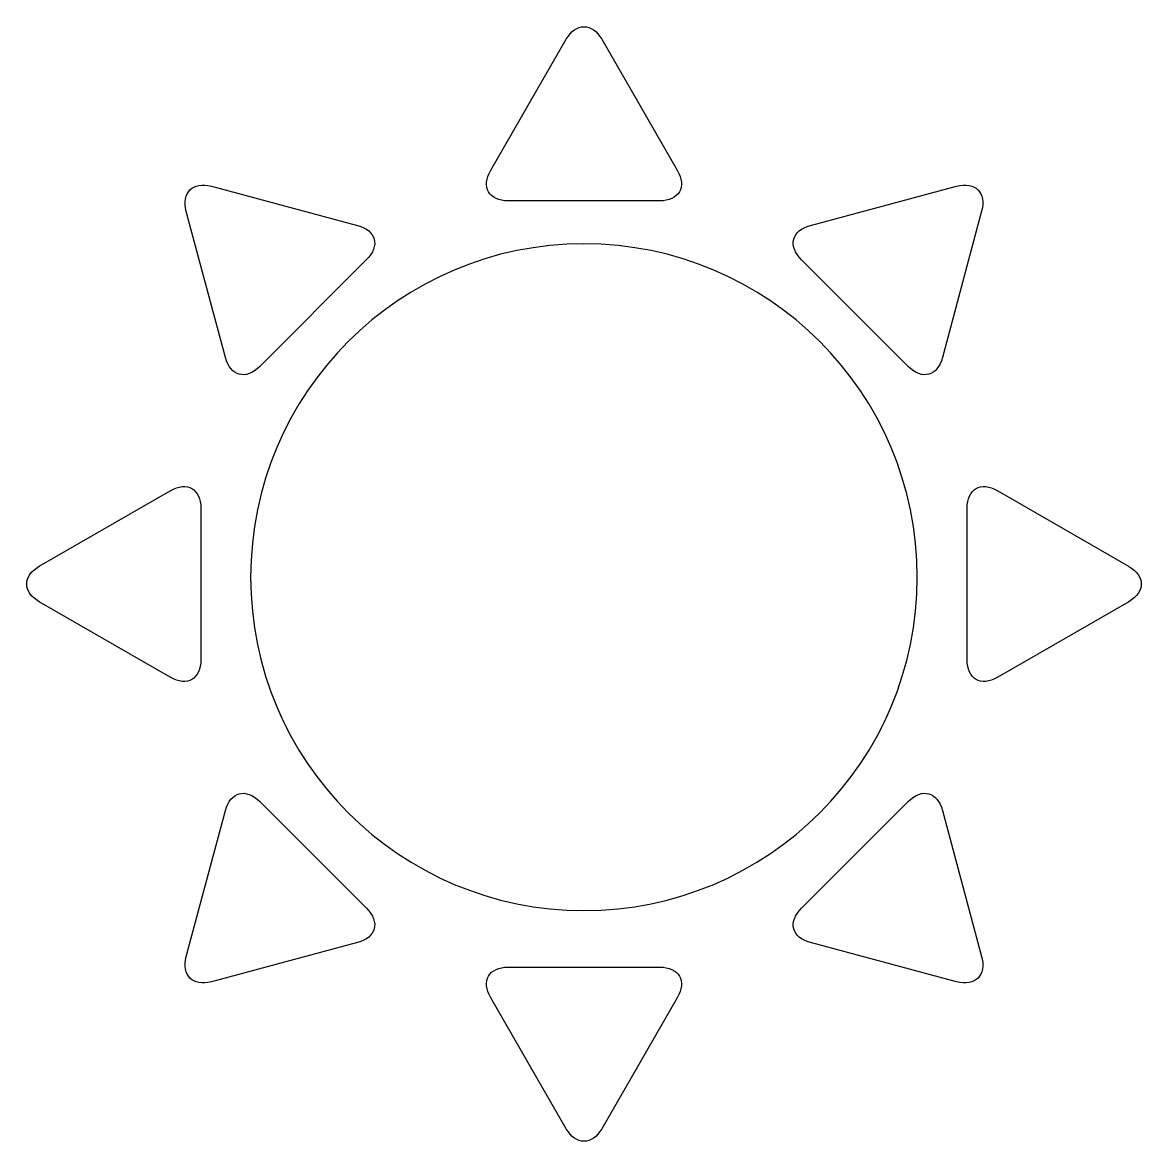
# Model space of a CAD drawing. Header units: centimetres. Extents: x -10.5 to 10.5, y -10.5 to 10.5.
import ezdxf

# ---------------------------------------------------------------- set-up
doc = ezdxf.new("R2010")
doc.units = ezdxf.units.CM
doc.header["$MEASUREMENT"] = 0
doc.layers.add('Layer 1', color=7, linetype='Continuous')

msp = doc.modelspace()

# ---------------------------------------------------------------- linework, layer by layer
at = {"layer": 'Layer 1'}
for points, knots in [([(-1.41945, 7.19495), (-1.41945, 7.19495), (1.41974, 7.19495), (1.41974, 7.19495), (1.41974, 7.19495), (1.78606, 7.19495), (1.93605, 7.45422), (1.75272, 7.77084), (1.75272, 7.77084), (1.75272, 7.77084), (0.33394, 10.23064), (0.33394, 10.23064), (0.33394, 10.23064), (0.1495, 10.54674), (-0.14937, 10.54655), (-0.33405, 10.23048), (-0.33405, 10.23048), (-0.33405, 10.23048), (-1.75269, 7.77083), (-1.75269, 7.77083), (-1.75269, 7.77083), (-1.9361, 7.4544), (-1.78632, 7.19476), (-1.41945, 7.19495), (-1.41945, 7.19495), (-1.41945, 7.19495), (-1.41945, 7.19495), (-1.41945, 7.19495)], [0, 0, 0, 0, 0.125, 0.125, 0.125, 0.125, 0.25, 0.25, 0.25, 0.25, 0.375, 0.375, 0.375, 0.375, 0.5, 0.5, 0.5, 0.5, 0.625, 0.625, 0.625, 0.625, 0.75, 0.75, 0.75, 0.75, 1, 1, 1, 1]), ([(-6.73514, 4.25458), (-6.63963, 3.90096), (-6.35173, 3.82394), (-6.0921, 4.08339), (-6.0921, 4.08339), (-6.0921, 4.08339), (-4.08518, 6.09121), (-4.08518, 6.09121), (-4.08518, 6.09121), (-3.8252, 6.35029), (-3.90381, 6.63937), (-4.25637, 6.73372), (-4.25637, 6.73372), (-4.25637, 6.73372), (-6.99862, 7.46897), (-6.99862, 7.46897), (-6.99862, 7.46897), (-7.35324, 7.56385), (-7.5653, 7.35216), (-7.4708, 6.99806), (-7.4708, 6.99806), (-7.4708, 6.99806), (-6.73514, 4.25458), (-6.73514, 4.25458), (-6.73514, 4.25458), (-6.73514, 4.25458), (-6.73514, 4.25458), (-6.73514, 4.25458)], [0, 0, 0, 0, 0.125, 0.125, 0.125, 0.125, 0.25, 0.25, 0.25, 0.25, 0.375, 0.375, 0.375, 0.375, 0.5, 0.5, 0.5, 0.5, 0.625, 0.625, 0.625, 0.625, 0.75, 0.75, 0.75, 0.75, 1, 1, 1, 1]), ([(6.09239, 4.08339), (6.352, 3.82394), (6.63984, 3.90096), (6.734, 4.25458), (6.734, 4.25458), (6.734, 4.25458), (7.46896, 6.99908), (7.46896, 6.99908), (7.46896, 6.99908), (7.56315, 7.35219), (7.35162, 7.56389), (6.99835, 7.46898), (6.99835, 7.46898), (6.99835, 7.46898), (4.25626, 6.73317), (4.25626, 6.73317), (4.25626, 6.73317), (3.90127, 6.63953), (3.82509, 6.35011), (4.08402, 6.091), (4.08402, 6.091), (4.08402, 6.091), (6.09239, 4.08339), (6.09239, 4.08339), (6.09239, 4.08339), (6.09239, 4.08339), (6.09239, 4.08339), (6.09239, 4.08339)], [0, 0, 0, 0, 0.125, 0.125, 0.125, 0.125, 0.25, 0.25, 0.25, 0.25, 0.375, 0.375, 0.375, 0.375, 0.5, 0.5, 0.5, 0.5, 0.625, 0.625, 0.625, 0.625, 0.75, 0.75, 0.75, 0.75, 1, 1, 1, 1]), ([(-0.00065, 6.38868), (3.45843, 6.38849), (6.26151, 3.58523), (6.26151, 0.12705), (6.26151, 0.12705), (6.26151, -3.33113), (3.45843, -6.13476), (-0.00065, -6.13495), (-0.00065, -6.13495), (-3.45865, -6.13495), (-6.26178, -3.33116), (-6.26178, 0.12705), (-6.26178, 0.12705), (-6.26177, 3.58505), (-3.45867, 6.38868), (-0.00065, 6.38868)], [0, 0, 0, 0, 0.2, 0.2, 0.2, 0.2, 0.4, 0.4, 0.4, 0.4, 0.6, 0.6, 0.6, 0.6, 1, 1, 1, 1]), ([(-7.19655, -1.42044), (-7.19655, -1.42044), (-7.19655, 1.41891), (-7.19655, 1.41891), (-7.19655, 1.41891), (-7.19655, 1.78417), (-7.45547, 1.93469), (-7.7721, 1.75057), (-7.7721, 1.75057), (-7.7721, 1.75057), (-10.23219, 0.33211), (-10.23219, 0.33211), (-10.23219, 0.33211), (-10.54868, 0.14852), (-10.54868, -0.15128), (-10.23219, -0.33416), (-10.23219, -0.33416), (-10.23219, -0.33416), (-7.77207, -1.75349), (-7.77207, -1.75349), (-7.77207, -1.75349), (-7.45547, -1.93588), (-7.19655, -1.78681), (-7.19655, -1.42044), (-7.19655, -1.42044), (-7.19655, -1.42044), (-7.19655, -1.42044), (-7.19655, -1.42044)], [0, 0, 0, 0, 0.125, 0.125, 0.125, 0.125, 0.25, 0.25, 0.25, 0.25, 0.375, 0.375, 0.375, 0.375, 0.5, 0.5, 0.5, 0.5, 0.625, 0.625, 0.625, 0.625, 0.75, 0.75, 0.75, 0.75, 1, 1, 1, 1]), ([(10.23039, 0.33211), (10.23039, 0.33211), (7.77164, 1.75075), (7.77164, 1.75075), (7.77164, 1.75075), (7.45554, 1.93471), (7.19659, 1.78419), (7.19659, 1.41878), (7.19659, 1.41878), (7.19659, 1.41878), (7.19659, -1.42041), (7.19659, -1.42041), (7.19659, -1.42041), (7.19659, -1.78657), (7.45556, -1.93656), (7.77164, -1.75365), (7.77164, -1.75365), (7.77164, -1.75365), (10.23211, -0.33345), (10.23211, -0.33345), (10.23211, -0.33345), (10.54898, -0.15073), (10.54898, 0.14848), (10.23039, 0.33211), (10.23039, 0.33211), (10.23039, 0.33211), (10.23039, 0.33211), (10.23039, 0.33211)], [0, 0, 0, 0, 0.125, 0.125, 0.125, 0.125, 0.25, 0.25, 0.25, 0.25, 0.375, 0.375, 0.375, 0.375, 0.5, 0.5, 0.5, 0.5, 0.625, 0.625, 0.625, 0.625, 0.75, 0.75, 0.75, 0.75, 1, 1, 1, 1]), ([(-6.0921, -4.08527), (-6.35155, -3.82701), (-6.64116, -3.90392), (-6.73514, -4.25878), (-6.73514, -4.25878), (-6.73514, -4.25878), (-7.47076, -7.00098), (-7.47076, -7.00098), (-7.47076, -7.00098), (-7.56527, -7.35391), (-7.35323, -7.56629), (-6.99858, -7.47157), (-6.99858, -7.47157), (-6.99858, -7.47157), (-4.25633, -6.7365), (-4.25633, -6.7365), (-4.25633, -6.7365), (-3.90377, -6.64162), (-3.82514, -6.35201), (-4.08514, -6.09309), (-4.08514, -6.09309), (-4.08514, -6.09309), (-6.0921, -4.08527), (-6.0921, -4.08527), (-6.0921, -4.08527), (-6.0921, -4.08527), (-6.0921, -4.08527), (-6.0921, -4.08527)], [0, 0, 0, 0, 0.125, 0.125, 0.125, 0.125, 0.25, 0.25, 0.25, 0.25, 0.375, 0.375, 0.375, 0.375, 0.5, 0.5, 0.5, 0.5, 0.625, 0.625, 0.625, 0.625, 0.75, 0.75, 0.75, 0.75, 1, 1, 1, 1]), ([(6.73403, -4.25754), (6.63986, -3.90374), (6.35202, -3.82635), (6.09242, -4.08546), (6.09242, -4.08546), (6.09242, -4.08546), (4.08405, -6.09293), (4.08405, -6.09293), (4.08405, -6.09293), (3.82516, -6.35201), (3.90133, -6.64178), (4.25629, -6.7365), (4.25629, -6.7365), (4.25629, -6.7365), (6.99856, -7.47157), (6.99856, -7.47157), (6.99856, -7.47157), (7.35334, -7.56505), (7.56559, -7.35354), (7.46899, -7.00098), (7.46899, -7.00098), (7.46899, -7.00098), (6.73403, -4.25754), (6.73403, -4.25754), (6.73403, -4.25754), (6.73403, -4.25754), (6.73403, -4.25754), (6.73403, -4.25754)], [0, 0, 0, 0, 0.125, 0.125, 0.125, 0.125, 0.25, 0.25, 0.25, 0.25, 0.375, 0.375, 0.375, 0.375, 0.5, 0.5, 0.5, 0.5, 0.625, 0.625, 0.625, 0.625, 0.75, 0.75, 0.75, 0.75, 1, 1, 1, 1]), ([(1.41974, -7.19648), (1.41974, -7.19648), (-1.41945, -7.19648), (-1.41945, -7.19648), (-1.41945, -7.19648), (-1.78632, -7.19648), (-1.93631, -7.45627), (-1.75269, -7.77362), (-1.75269, -7.77362), (-1.75269, -7.77362), (-0.33405, -10.23271), (-0.33405, -10.23271), (-0.33405, -10.23271), (-0.1494, -10.54897), (0.1495, -10.54897), (0.33394, -10.23287), (0.33394, -10.23287), (0.33394, -10.23287), (1.75274, -7.77344), (1.75274, -7.77344), (1.75274, -7.77344), (1.93608, -7.45628), (1.78608, -7.19664), (1.41974, -7.19648), (1.41974, -7.19648), (1.41974, -7.19648), (1.41974, -7.19648), (1.41974, -7.19648)], [0, 0, 0, 0, 0.125, 0.125, 0.125, 0.125, 0.25, 0.25, 0.25, 0.25, 0.375, 0.375, 0.375, 0.375, 0.5, 0.5, 0.5, 0.5, 0.625, 0.625, 0.625, 0.625, 0.75, 0.75, 0.75, 0.75, 1, 1, 1, 1])]:
    msp.add_open_spline(points, degree=3, knots=knots, dxfattribs=at)

doc.saveas('drawing.dxf')
